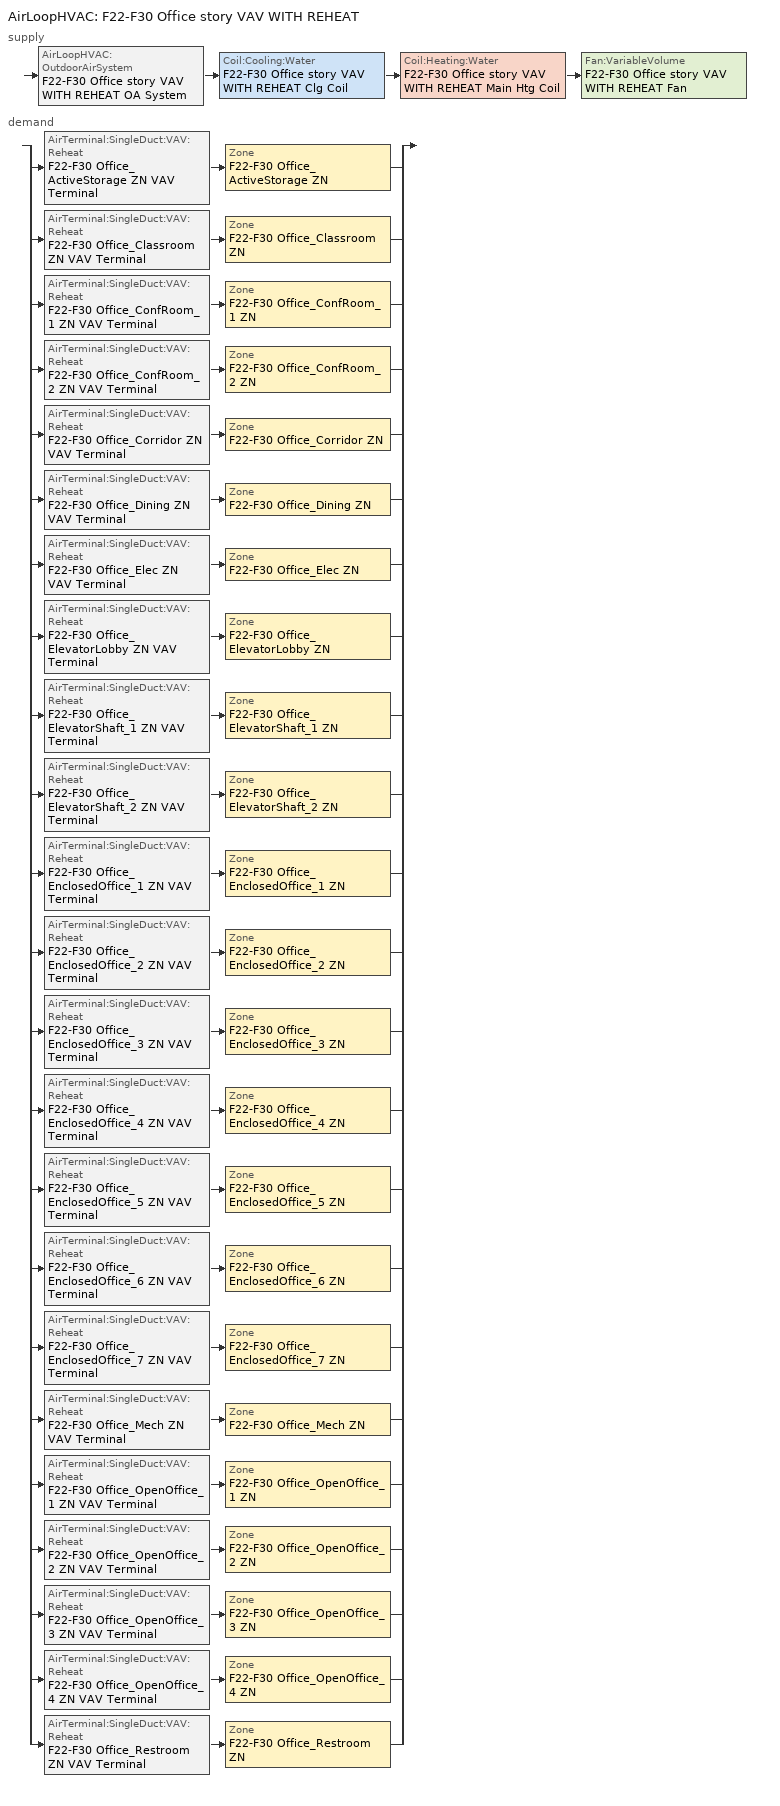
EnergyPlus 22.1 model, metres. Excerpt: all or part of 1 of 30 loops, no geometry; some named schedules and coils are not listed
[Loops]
AirLoopHVAC 'F22-F30 Office story VAV WITH REHEAT'
 supply: AirLoopHVAC:OutdoorAirSystem 'F22-F30 Office story VAV WITH REHEAT OA System' > Coil:Cooling:Water 'F22-F30 Office story VAV WITH REHEAT Clg Coil' > Coil:Heating:Water 'F22-F30 Office story VAV WITH REHEAT Main Htg Coil' > Fan:VariableVolume 'F22-F30 Office story VAV WITH REHEAT Fan'
 demand: split
  | AirTerminal:SingleDuct:VAV:Reheat 'F22-F30 Office_ActiveStorage ZN VAV Terminal' > Zone 'F22-F30 Office_ActiveStorage ZN'
  | AirTerminal:SingleDuct:VAV:Reheat 'F22-F30 Office_Classroom ZN VAV Terminal' > Zone 'F22-F30 Office_Classroom ZN'
  | AirTerminal:SingleDuct:VAV:Reheat 'F22-F30 Office_ConfRoom_1 ZN VAV Terminal' > Zone 'F22-F30 Office_ConfRoom_1 ZN'
  | AirTerminal:SingleDuct:VAV:Reheat 'F22-F30 Office_ConfRoom_2 ZN VAV Terminal' > Zone 'F22-F30 Office_ConfRoom_2 ZN'
  | AirTerminal:SingleDuct:VAV:Reheat 'F22-F30 Office_Corridor ZN VAV Terminal' > Zone 'F22-F30 Office_Corridor ZN'
  | AirTerminal:SingleDuct:VAV:Reheat 'F22-F30 Office_Dining ZN VAV Terminal' > Zone 'F22-F30 Office_Dining ZN'
  | AirTerminal:SingleDuct:VAV:Reheat 'F22-F30 Office_Elec ZN VAV Terminal' > Zone 'F22-F30 Office_Elec ZN'
  | AirTerminal:SingleDuct:VAV:Reheat 'F22-F30 Office_ElevatorLobby ZN VAV Terminal' > Zone 'F22-F30 Office_ElevatorLobby ZN'
  | AirTerminal:SingleDuct:VAV:Reheat 'F22-F30 Office_ElevatorShaft_1 ZN VAV Terminal' > Zone 'F22-F30 Office_ElevatorShaft_1 ZN'
  | AirTerminal:SingleDuct:VAV:Reheat 'F22-F30 Office_ElevatorShaft_2 ZN VAV Terminal' > Zone 'F22-F30 Office_ElevatorShaft_2 ZN'
  | AirTerminal:SingleDuct:VAV:Reheat 'F22-F30 Office_EnclosedOffice_1 ZN VAV Terminal' > Zone 'F22-F30 Office_EnclosedOffice_1 ZN'
  | AirTerminal:SingleDuct:VAV:Reheat 'F22-F30 Office_EnclosedOffice_2 ZN VAV Terminal' > Zone 'F22-F30 Office_EnclosedOffice_2 ZN'
  | AirTerminal:SingleDuct:VAV:Reheat 'F22-F30 Office_EnclosedOffice_3 ZN VAV Terminal' > Zone 'F22-F30 Office_EnclosedOffice_3 ZN'
  | AirTerminal:SingleDuct:VAV:Reheat 'F22-F30 Office_EnclosedOffice_4 ZN VAV Terminal' > Zone 'F22-F30 Office_EnclosedOffice_4 ZN'
  | AirTerminal:SingleDuct:VAV:Reheat 'F22-F30 Office_EnclosedOffice_5 ZN VAV Terminal' > Zone 'F22-F30 Office_EnclosedOffice_5 ZN'
  | AirTerminal:SingleDuct:VAV:Reheat 'F22-F30 Office_EnclosedOffice_6 ZN VAV Terminal' > Zone 'F22-F30 Office_EnclosedOffice_6 ZN'
  | AirTerminal:SingleDuct:VAV:Reheat 'F22-F30 Office_EnclosedOffice_7 ZN VAV Terminal' > Zone 'F22-F30 Office_EnclosedOffice_7 ZN'
  | AirTerminal:SingleDuct:VAV:Reheat 'F22-F30 Office_Mech ZN VAV Terminal' > Zone 'F22-F30 Office_Mech ZN'
  | AirTerminal:SingleDuct:VAV:Reheat 'F22-F30 Office_OpenOffice_1 ZN VAV Terminal' > Zone 'F22-F30 Office_OpenOffice_1 ZN'
  | AirTerminal:SingleDuct:VAV:Reheat 'F22-F30 Office_OpenOffice_2 ZN VAV Terminal' > Zone 'F22-F30 Office_OpenOffice_2 ZN'
  | AirTerminal:SingleDuct:VAV:Reheat 'F22-F30 Office_OpenOffice_3 ZN VAV Terminal' > Zone 'F22-F30 Office_OpenOffice_3 ZN'
  | AirTerminal:SingleDuct:VAV:Reheat 'F22-F30 Office_OpenOffice_4 ZN VAV Terminal' > Zone 'F22-F30 Office_OpenOffice_4 ZN'
  | AirTerminal:SingleDuct:VAV:Reheat 'F22-F30 Office_Restroom ZN VAV Terminal' > Zone 'F22-F30 Office_Restroom ZN'
[ZoneControl:Thermostat] Temperature Difference Between Cutout And Setpoint {deltaC}=0
Name | Zone or ZoneList | Control Type Schedule | Control 1
F22-F30 Office_ActiveStorage ZN Thermostat | F22-F30 Office_ActiveStorage ZN | F22-F30 Office_ActiveStorage ZN Thermostat Schedule | Storage Thermostat 2
F22-F30 Office_Classroom ZN Thermostat | F22-F30 Office_Classroom ZN | F22-F30 Office_Classroom ZN Thermostat Schedule | Classroom Thermostat 2
F22-F30 Office_ConfRoom_1 ZN Thermostat | F22-F30 Office_ConfRoom_1 ZN | F22-F30 Office_ConfRoom_1 ZN Thermostat Schedule | Conference Thermostat 3
F22-F30 Office_ConfRoom_2 ZN Thermostat | F22-F30 Office_ConfRoom_2 ZN | F22-F30 Office_ConfRoom_2 ZN Thermostat Schedule | Conference Thermostat 4
F22-F30 Office_Corridor ZN Thermostat | F22-F30 Office_Corridor ZN | F22-F30 Office_Corridor ZN Thermostat Schedule | Corridor Thermostat 3
F22-F30 Office_Dining ZN Thermostat | F22-F30 Office_Dining ZN | F22-F30 Office_Dining ZN Thermostat Schedule | Dining Thermostat 2
F22-F30 Office_Elec ZN Thermostat | F22-F30 Office_Elec ZN | F22-F30 Office_Elec ZN Thermostat Schedule | Elec/MechRoom Thermostat 9
F22-F30 Office_ElevatorLobby ZN Thermostat | F22-F30 Office_ElevatorLobby ZN | F22-F30 Office_ElevatorLobby ZN Thermostat Schedule | Elevator Lobby Thermostat 5
F22-F30 Office_EnclosedOffice_1 ZN Thermostat | F22-F30 Office_EnclosedOffice_1 ZN | F22-F30 Office_EnclosedOffice_1 ZN Thermostat Schedule | ClosedOffice Thermostat 8
F22-F30 Office_EnclosedOffice_2 ZN Thermostat | F22-F30 Office_EnclosedOffice_2 ZN | F22-F30 Office_EnclosedOffice_2 ZN Thermostat Schedule | ClosedOffice Thermostat 9
F22-F30 Office_EnclosedOffice_3 ZN Thermostat | F22-F30 Office_EnclosedOffice_3 ZN | F22-F30 Office_EnclosedOffice_3 ZN Thermostat Schedule | ClosedOffice Thermostat 10
F22-F30 Office_EnclosedOffice_4 ZN Thermostat | F22-F30 Office_EnclosedOffice_4 ZN | F22-F30 Office_EnclosedOffice_4 ZN Thermostat Schedule | ClosedOffice Thermostat 11
F22-F30 Office_EnclosedOffice_5 ZN Thermostat | F22-F30 Office_EnclosedOffice_5 ZN | F22-F30 Office_EnclosedOffice_5 ZN Thermostat Schedule | ClosedOffice Thermostat 12
F22-F30 Office_EnclosedOffice_6 ZN Thermostat | F22-F30 Office_EnclosedOffice_6 ZN | F22-F30 Office_EnclosedOffice_6 ZN Thermostat Schedule | ClosedOffice Thermostat 13
F22-F30 Office_EnclosedOffice_7 ZN Thermostat | F22-F30 Office_EnclosedOffice_7 ZN | F22-F30 Office_EnclosedOffice_7 ZN Thermostat Schedule | ClosedOffice Thermostat 14
F22-F30 Office_Mech ZN Thermostat | F22-F30 Office_Mech ZN | F22-F30 Office_Mech ZN Thermostat Schedule | Elec/MechRoom Thermostat 10
F22-F30 Office_OpenOffice_1 ZN Thermostat | F22-F30 Office_OpenOffice_1 ZN | F22-F30 Office_OpenOffice_1 ZN Thermostat Schedule | OpenOffice Thermostat 6
F22-F30 Office_OpenOffice_2 ZN Thermostat | F22-F30 Office_OpenOffice_2 ZN | F22-F30 Office_OpenOffice_2 ZN Thermostat Schedule | OpenOffice Thermostat 7
F22-F30 Office_OpenOffice_3 ZN Thermostat | F22-F30 Office_OpenOffice_3 ZN | F22-F30 Office_OpenOffice_3 ZN Thermostat Schedule | OpenOffice Thermostat 8
F22-F30 Office_OpenOffice_4 ZN Thermostat | F22-F30 Office_OpenOffice_4 ZN | F22-F30 Office_OpenOffice_4 ZN Thermostat Schedule | OpenOffice Thermostat 9
F22-F30 Office_Restroom ZN Thermostat | F22-F30 Office_Restroom ZN | F22-F30 Office_Restroom ZN Thermostat Schedule | Restroom Thermostat 2
[ThermostatSetpoint:DualSetpoint]
Name | Heating Setpoint Temperature Schedule | Cooling Setpoint Temperature Schedule
Storage Thermostat 2; Classroom Thermostat 2; Corridor Thermostat 3; Dining Thermostat 2; Elec/MechRoom Thermostat 9; Elevator Lobby Thermostat 5; Elec/MechRoom Thermostat 10; Restroom Thermostat 2 | OfficeLarge HTGSETP_SCH_YES_OPTIMUM | OfficeLarge CLGSETP_SCH_NO_SETBACK
Conference Thermostat 3; Conference Thermostat 4; ClosedOffice Thermostat 8; ClosedOffice Thermostat 9; ClosedOffice Thermostat 10; ClosedOffice Thermostat 11; ClosedOffice Thermostat 12; ClosedOffice Thermostat 13; ClosedOffice Thermostat 14; OpenOffice Thermostat 6; OpenOffice Thermostat 7; OpenOffice Thermostat 8; OpenOffice Thermostat 9 | OfficeLarge HTGSETP_SCH_YES_OPTIMUM - occupant standby mode | OfficeLarge CLGSETP_SCH_NO_SETBACK - occupant standby mode
[AirTerminal:SingleDuct:VAV:Reheat] Availability Schedule=Always On Discrete; Maximum Air Flow Rate {m3/s}=Autosize; Fixed Minimum Air Flow Rate {m3/s}=0; Maximum Hot Water or Steam Flow Rate {m3/s}=Autosize; Minimum Hot Water or Steam Flow Rate {m3/s}=0; Convergence Tolerance=0.001; Damper Heating Action=ReverseWithLimits; Maximum Flow per Zone Floor Area During Reheat {m3/s-m2}=Autocalculate; Maximum Flow Fraction During Reheat=0.5; Maximum Reheat Air Temperature {C}=40
Name | Zone Minimum Air Flow Input Method | Constant Minimum Air Flow Fraction | Reheat Coil | Minimum Air Flow Fraction Schedule
F22-F30 Office_ActiveStorage ZN VAV Terminal | Constant | 0.613 | F22-F30 Office_ActiveStorage ZN Reheat Coil
F22-F30 Office_Classroom ZN VAV Terminal | Constant | 0.433 | F22-F30 Office_Classroom ZN Reheat Coil
F22-F30 Office_ConfRoom_1 ZN VAV Terminal | Scheduled | 0 | F22-F30 Office_ConfRoom_1 ZN Reheat Coil | F22-F30 Office_ConfRoom_1 ZN VAV Terminal - MDP - adjusted
F22-F30 Office_ConfRoom_2 ZN VAV Terminal | Scheduled | 0 | F22-F30 Office_ConfRoom_2 ZN Reheat Coil | F22-F30 Office_ConfRoom_2 ZN VAV Terminal - MDP - adjusted
F22-F30 Office_Corridor ZN VAV Terminal | Constant | 0.203 | F22-F30 Office_Corridor ZN Reheat Coil
F22-F30 Office_Dining ZN VAV Terminal | Constant | 0.306 | F22-F30 Office_Dining ZN Reheat Coil
F22-F30 Office_Elec ZN VAV Terminal | Constant | 0.626 | F22-F30 Office_Elec ZN Reheat Coil
F22-F30 Office_ElevatorLobby ZN VAV Terminal | Constant | 0.393 | F22-F30 Office_ElevatorLobby ZN Reheat Coil
F22-F30 Office_ElevatorShaft_1 ZN VAV Terminal | Constant | 0.01 | F22-F30 Office_ElevatorShaft_1 ZN Reheat Coil
F22-F30 Office_ElevatorShaft_2 ZN VAV Terminal | Constant | 0.01 | F22-F30 Office_ElevatorShaft_2 ZN Reheat Coil
F22-F30 Office_EnclosedOffice_1 ZN VAV Terminal | Scheduled | 0 | F22-F30 Office_EnclosedOffice_1 ZN Reheat Coil | F22-F30 Office_EnclosedOffice_1 ZN VAV Terminal - MDP - adjusted
F22-F30 Office_EnclosedOffice_2 ZN VAV Terminal | Scheduled | 0 | F22-F30 Office_EnclosedOffice_2 ZN Reheat Coil | F22-F30 Office_EnclosedOffice_2 ZN VAV Terminal - MDP - adjusted
F22-F30 Office_EnclosedOffice_3 ZN VAV Terminal | Scheduled | 0 | F22-F30 Office_EnclosedOffice_3 ZN Reheat Coil | F22-F30 Office_EnclosedOffice_3 ZN VAV Terminal - MDP - adjusted
F22-F30 Office_EnclosedOffice_4 ZN VAV Terminal | Scheduled | 0 | F22-F30 Office_EnclosedOffice_4 ZN Reheat Coil | F22-F30 Office_EnclosedOffice_4 ZN VAV Terminal - MDP - adjusted
F22-F30 Office_EnclosedOffice_5 ZN VAV Terminal | Scheduled | 0 | F22-F30 Office_EnclosedOffice_5 ZN Reheat Coil | F22-F30 Office_EnclosedOffice_5 ZN VAV Terminal - MDP - adjusted
F22-F30 Office_EnclosedOffice_6 ZN VAV Terminal | Scheduled | 0 | F22-F30 Office_EnclosedOffice_6 ZN Reheat Coil | F22-F30 Office_EnclosedOffice_6 ZN VAV Terminal - MDP - adjusted
F22-F30 Office_EnclosedOffice_7 ZN VAV Terminal | Scheduled | 0 | F22-F30 Office_EnclosedOffice_7 ZN Reheat Coil | F22-F30 Office_EnclosedOffice_7 ZN VAV Terminal - MDP - adjusted
F22-F30 Office_Mech ZN VAV Terminal | Constant | 0.634 | F22-F30 Office_Mech ZN Reheat Coil
F22-F30 Office_OpenOffice_1 ZN VAV Terminal | Scheduled | 0 | F22-F30 Office_OpenOffice_1 ZN Reheat Coil | F22-F30 Office_OpenOffice_1 ZN VAV Terminal - MDP - adjusted
F22-F30 Office_OpenOffice_2 ZN VAV Terminal | Scheduled | 0 | F22-F30 Office_OpenOffice_2 ZN Reheat Coil | F22-F30 Office_OpenOffice_2 ZN VAV Terminal - MDP - adjusted
F22-F30 Office_OpenOffice_3 ZN VAV Terminal | Scheduled | 0 | F22-F30 Office_OpenOffice_3 ZN Reheat Coil | F22-F30 Office_OpenOffice_3 ZN VAV Terminal - MDP - adjusted
F22-F30 Office_OpenOffice_4 ZN VAV Terminal | Scheduled | 0 | F22-F30 Office_OpenOffice_4 ZN Reheat Coil | F22-F30 Office_OpenOffice_4 ZN VAV Terminal - MDP - adjusted
F22-F30 Office_Restroom ZN VAV Terminal | Constant | 0.207 | F22-F30 Office_Restroom ZN Reheat Coil
[Coil:Heating:Water]
F22-F30 Office story VAV WITH REHEAT Main Htg Coil: Availability Schedule=Always On Discrete; U-Factor Times Area Value {W/K}=Autosize; Maximum Water Flow Rate {m3/s}=Autosize; Performance Input Method=UFactorTimesAreaAndDesignWaterFlowRate; Rated Capacity {W}=Autosize; Rated Inlet Water Temperature {C}=82.2222; Rated Inlet Air Temperature {C}=7.22222; Rated Outlet Water Temperature {C}=71.1111; Rated Outlet Air Temperature {C}=12.7778; Rated Ratio for Air and Water Convection=0.5
[Zone equipment]
F22-F30 Office_ActiveStorage ZN: F22-F30 Office_ActiveStorage ZN VAV Terminal
F22-F30 Office_Classroom ZN: F22-F30 Office_Classroom ZN VAV Terminal
F22-F30 Office_ConfRoom_1 ZN: F22-F30 Office_ConfRoom_1 ZN VAV Terminal
F22-F30 Office_ConfRoom_2 ZN: F22-F30 Office_ConfRoom_2 ZN VAV Terminal
F22-F30 Office_Corridor ZN: F22-F30 Office_Corridor ZN VAV Terminal
F22-F30 Office_Dining ZN: F22-F30 Office_Dining ZN VAV Terminal
F22-F30 Office_Elec ZN: F22-F30 Office_Elec ZN VAV Terminal
F22-F30 Office_ElevatorLobby ZN: F22-F30 Office_ElevatorLobby ZN VAV Terminal
F22-F30 Office_ElevatorShaft_1 ZN: F22-F30 Office_ElevatorShaft_1 ZN VAV Terminal
F22-F30 Office_ElevatorShaft_2 ZN: F22-F30 Office_ElevatorShaft_2 ZN VAV Terminal
F22-F30 Office_EnclosedOffice_1 ZN: F22-F30 Office_EnclosedOffice_1 ZN VAV Terminal
F22-F30 Office_EnclosedOffice_2 ZN: F22-F30 Office_EnclosedOffice_2 ZN VAV Terminal
F22-F30 Office_EnclosedOffice_3 ZN: F22-F30 Office_EnclosedOffice_3 ZN VAV Terminal
F22-F30 Office_EnclosedOffice_4 ZN: F22-F30 Office_EnclosedOffice_4 ZN VAV Terminal
F22-F30 Office_EnclosedOffice_5 ZN: F22-F30 Office_EnclosedOffice_5 ZN VAV Terminal
F22-F30 Office_EnclosedOffice_6 ZN: F22-F30 Office_EnclosedOffice_6 ZN VAV Terminal
F22-F30 Office_EnclosedOffice_7 ZN: F22-F30 Office_EnclosedOffice_7 ZN VAV Terminal
F22-F30 Office_Mech ZN: F22-F30 Office_Mech ZN VAV Terminal
F22-F30 Office_OpenOffice_1 ZN: F22-F30 Office_OpenOffice_1 ZN VAV Terminal
F22-F30 Office_OpenOffice_2 ZN: F22-F30 Office_OpenOffice_2 ZN VAV Terminal
F22-F30 Office_OpenOffice_3 ZN: F22-F30 Office_OpenOffice_3 ZN VAV Terminal
F22-F30 Office_OpenOffice_4 ZN: F22-F30 Office_OpenOffice_4 ZN VAV Terminal
F22-F30 Office_Restroom ZN: F22-F30 Office_Restroom ZN VAV Terminal
[Sizing:Zone] Zone Cooling Design Supply Air Temperature Input Method=SupplyAirTemperature; Zone Cooling Design Supply Air Temperature {C}=12.7778; Zone Cooling Design Supply Air Temperature Difference {deltaC}=11.11; Zone Heating Design Supply Air Temperature Input Method=SupplyAirTemperature; Zone Heating Design Supply Air Temperature {C}=40; Zone Heating Design Supply Air Temperature Difference {deltaC}=11.11; Zone Cooling Design Supply Air Humidity Ratio {kgWater/kgDryAir}=0.0085; Zone Heating Design Supply Air Humidity Ratio {kgWater/kgDryAir}=0.008; Cooling Design Air Flow Method=DesignDayWithLimit; Cooling Design Air Flow Rate {m3/s}=0; Cooling Minimum Air Flow per Zone Floor Area {m3/s-m2}=0.000762; Cooling Minimum Air Flow {m3/s}=0; Cooling Minimum Air Flow Fraction=0; Heating Design Air Flow Method=DesignDay; Heating Design Air Flow Rate {m3/s}=0; Heating Maximum Air Flow per Zone Floor Area {m3/s-m2}=0.002032; Heating Maximum Air Flow {m3/s}=0.141576; Heating Maximum Air Flow Fraction=1; Account for Dedicated Outdoor Air System=No
Name | Design Specification Outdoor Air Object | Design Specification Zone Air Distribution Object
F22-F30 Office_ActiveStorage ZN | Storage Ventilation | F22-F30 Office_ActiveStorage ZN Design Spec Zone Air Dist
F22-F30 Office_Classroom ZN | Classroom Ventilation | F22-F30 Office_Classroom ZN Design Spec Zone Air Dist
F22-F30 Office_ConfRoom_1 ZN | Conference Ventilation | F22-F30 Office_ConfRoom_1 ZN Design Spec Zone Air Dist
F22-F30 Office_ConfRoom_2 ZN | Conference Ventilation | F22-F30 Office_ConfRoom_2 ZN Design Spec Zone Air Dist
F22-F30 Office_Corridor ZN | Corridor Ventilation | F22-F30 Office_Corridor ZN Design Spec Zone Air Dist
F22-F30 Office_Dining ZN | Dining Ventilation | F22-F30 Office_Dining ZN Design Spec Zone Air Dist
F22-F30 Office_Elec ZN | Elec/MechRoom Ventilation | F22-F30 Office_Elec ZN Design Spec Zone Air Dist
F22-F30 Office_ElevatorLobby ZN | Elevator Lobby Ventilation | F22-F30 Office_ElevatorLobby ZN Design Spec Zone Air Dist
F22-F30 Office_ElevatorShaft_1 ZN | Elevator Shaft Ventilation | F22-F30 Office_ElevatorShaft_1 ZN Design Spec Zone Air Dist
F22-F30 Office_ElevatorShaft_2 ZN | Elevator Shaft Ventilation | F22-F30 Office_ElevatorShaft_2 ZN Design Spec Zone Air Dist
F22-F30 Office_EnclosedOffice_1 ZN | ClosedOffice Ventilation | F22-F30 Office_EnclosedOffice_1 ZN Design Spec Zone Air Dist
F22-F30 Office_EnclosedOffice_2 ZN | ClosedOffice Ventilation | F22-F30 Office_EnclosedOffice_2 ZN Design Spec Zone Air Dist
F22-F30 Office_EnclosedOffice_3 ZN | ClosedOffice Ventilation | F22-F30 Office_EnclosedOffice_3 ZN Design Spec Zone Air Dist
F22-F30 Office_EnclosedOffice_4 ZN | ClosedOffice Ventilation | F22-F30 Office_EnclosedOffice_4 ZN Design Spec Zone Air Dist
F22-F30 Office_EnclosedOffice_5 ZN | ClosedOffice Ventilation | F22-F30 Office_EnclosedOffice_5 ZN Design Spec Zone Air Dist
F22-F30 Office_EnclosedOffice_6 ZN | ClosedOffice Ventilation | F22-F30 Office_EnclosedOffice_6 ZN Design Spec Zone Air Dist
F22-F30 Office_EnclosedOffice_7 ZN | ClosedOffice Ventilation | F22-F30 Office_EnclosedOffice_7 ZN Design Spec Zone Air Dist
F22-F30 Office_Mech ZN | Elec/MechRoom Ventilation | F22-F30 Office_Mech ZN Design Spec Zone Air Dist
F22-F30 Office_OpenOffice_1 ZN | OpenOffice Ventilation | F22-F30 Office_OpenOffice_1 ZN Design Spec Zone Air Dist
F22-F30 Office_OpenOffice_2 ZN | OpenOffice Ventilation | F22-F30 Office_OpenOffice_2 ZN Design Spec Zone Air Dist
F22-F30 Office_OpenOffice_3 ZN | OpenOffice Ventilation | F22-F30 Office_OpenOffice_3 ZN Design Spec Zone Air Dist
F22-F30 Office_OpenOffice_4 ZN | OpenOffice Ventilation | F22-F30 Office_OpenOffice_4 ZN Design Spec Zone Air Dist
F22-F30 Office_Restroom ZN | Restroom Ventilation | F22-F30 Office_Restroom ZN Design Spec Zone Air Dist
[DesignSpecification:OutdoorAir] Outdoor Air Method=Sum; Outdoor Air Flow per Zone {m3/s}=0; Outdoor Air Flow Air Changes per Hour {1/hr}=0
Name | Outdoor Air Flow per Person {m3/s-person} | Outdoor Air Flow per Zone Floor Area {m3/s-m2}
Corridor Ventilation; Restroom Ventilation | 0 | 0.0003048
Elec/MechRoom Ventilation; Storage Ventilation | 0 | 0.0006096
Elevator Lobby Ventilation; OpenOffice Ventilation; Conference Ventilation; Dining Ventilation; ClosedOffice Ventilation | 0.00235974 | 0.0003048
Elevator Shaft Ventilation | 0 | 0
Classroom Ventilation | 0.00471947 | 0.0006096
[DesignSpecification:ZoneAirDistribution] Minimum Zone Ventilation Efficiency=0.6
F22-F30 Office_ActiveStorage ZN Design Spec Zone Air Dist; F22-F30 Office_Classroom ZN Design Spec Zone Air Dist; F22-F30 Office_ConfRoom_1 ZN Design Spec Zone Air Dist; F22-F30 Office_ConfRoom_2 ZN Design Spec Zone Air Dist; F22-F30 Office_Corridor ZN Design Spec Zone Air Dist; F22-F30 Office_Dining ZN Design Spec Zone Air Dist; F22-F30 Office_Elec ZN Design Spec Zone Air Dist; F22-F30 Office_ElevatorLobby ZN Design Spec Zone Air Dist; F22-F30 Office_ElevatorShaft_1 ZN Design Spec Zone Air Dist; F22-F30 Office_ElevatorShaft_2 ZN Design Spec Zone Air Dist; F22-F30 Office_EnclosedOffice_1 ZN Design Spec Zone Air Dist; F22-F30 Office_EnclosedOffice_2 ZN Design Spec Zone Air Dist; F22-F30 Office_EnclosedOffice_3 ZN Design Spec Zone Air Dist; F22-F30 Office_EnclosedOffice_4 ZN Design Spec Zone Air Dist; F22-F30 Office_EnclosedOffice_5 ZN Design Spec Zone Air Dist; F22-F30 Office_EnclosedOffice_6 ZN Design Spec Zone Air Dist; F22-F30 Office_EnclosedOffice_7 ZN Design Spec Zone Air Dist; F22-F30 Office_Mech ZN Design Spec Zone Air Dist; F22-F30 Office_OpenOffice_1 ZN Design Spec Zone Air Dist; F22-F30 Office_OpenOffice_2 ZN Design Spec Zone Air Dist; F22-F30 Office_OpenOffice_3 ZN Design Spec Zone Air Dist; F22-F30 Office_OpenOffice_4 ZN Design Spec Zone Air Dist; F22-F30 Office_Restroom ZN Design Spec Zone Air Dist
[Coil:Cooling:Water]
F22-F30 Office story VAV WITH REHEAT Clg Coil: Availability Schedule=Always On Discrete; Design Water Flow Rate {m3/s}=Autosize; Design Air Flow Rate {m3/s}=Autosize; Design Inlet Water Temperature {C}=Autosize; Design Inlet Air Temperature {C}=Autosize; Design Outlet Air Temperature {C}=Autosize; Design Inlet Air Humidity Ratio {kgWater/kgDryAir}=Autosize; Design Outlet Air Humidity Ratio {kgWater/kgDryAir}=Autosize; Type of Analysis=SimpleAnalysis; Heat Exchanger Configuration=CrossFlow
[AirLoopHVAC]
F22-F30 Office story VAV WITH REHEAT: Design Supply Air Flow Rate {m3/s}=AutoSize; Design Return Air Flow Fraction of Supply Air Flow=1
[Sizing:System]
F22-F30 Office story VAV WITH REHEAT: Type of Load to Size On=Sensible; Design Outdoor Air Flow Rate {m3/s}=9.64798; Central Heating Maximum System Air Flow Ratio=0.3; Preheat Design Temperature {C}=7.22222; Preheat Design Humidity Ratio {kgWater/kgDryAir}=0.008; Precool Design Temperature {C}=12.7778; Precool Design Humidity Ratio {kgWater/kgDryAir}=0.008; Central Cooling Design Supply Air Temperature {C}=12.7778; Central Heating Design Supply Air Temperature {C}=12.7778; Type of Zone Sum to Use=Coincident; 100% Outdoor Air in Cooling=No; 100% Outdoor Air in Heating=No; Central Cooling Design Supply Air Humidity Ratio {kgWater/kgDryAir}=0.0085; Central Heating Design Supply Air Humidity Ratio {kgWater/kgDryAir}=0.008; Cooling Supply Air Flow Rate Method=DesignDay; Cooling Supply Air Flow Rate {m3/s}=0; Cooling Supply Air Flow Rate Per Floor Area {m3/s-m2}=0.00996765; Cooling Fraction of Autosized Cooling Supply Air Flow Rate=1; Cooling Supply Air Flow Rate Per Unit Cooling Capacity {m3/s-W}=3.94755e-05; Heating Supply Air Flow Rate Method=DesignDay; Heating Supply Air Flow Rate {m3/s}=0; Heating Supply Air Flow Rate Per Floor Area {m3/s-m2}=0.00996765; Heating Fraction of Autosized Heating Supply Air Flow Rate=1; Heating Fraction of Autosized Cooling Supply Air Flow Rate=1; Heating Supply Air Flow Rate Per Unit Heating Capacity {m3/s-W}=3.15882e-05; System Outdoor Air Method=ZoneSum; Zone Maximum Outdoor Air Fraction=1; Cooling Design Capacity Method=CoolingDesignCapacity; Cooling Design Capacity {W}=Autosize; Cooling Design Capacity Per Floor Area {W/m2}=234.7; Fraction of Autosized Cooling Design Capacity=1; Heating Design Capacity Method=HeatingDesignCapacity; Heating Design Capacity {W}=Autosize; Heating Design Capacity Per Floor Area {W/m2}=157; Fraction of Autosized Heating Design Capacity=1; Central Cooling Capacity Control Method=OnOff; Occupant Diversity=Autosize
[Controller:WaterCoil] Control Variable=Temperature; Actuator Variable=Flow; Maximum Actuated Flow {m3/s}=Autosize; Minimum Actuated Flow {m3/s}=0
Name | Action | Controller Convergence Tolerance {deltaC}
F22-F30 Office story VAV WITH REHEAT Clg Coil Controller | Reverse | Autosize
F22-F30 Office story VAV WITH REHEAT Main Htg Coil Controller | Normal | 0.0001
[Controller:OutdoorAir]
F22-F30 Office story VAV WITH REHEAT OA Controller: Minimum Outdoor Air Flow Rate {m3/s}=0; Maximum Outdoor Air Flow Rate {m3/s}=Autosize; Economizer Control Type=DifferentialDryBulb; Economizer Control Action Type=ModulateFlow; Lockout Type=LockoutWithHeating; Minimum Limit Type=FixedMinimum; Minimum Outdoor Air Schedule=OfficeLarge MinOA_MotorizedDamper_Sched; Maximum Fraction of Outdoor Air Schedule=F22-F30 Office story VAV WITH REHEAT_MAX_OA_FRAC; Mechanical Ventilation Controller=F22-F30 Office story VAV WITH REHEAT Vent Controller; High Humidity Control=No; High Humidity Outdoor Air Flow Ratio=1; Control High Indoor Humidity Based on Outdoor Humidity Ratio=Yes; Heat Recovery Bypass Control Type=BypassWhenOAFlowGreaterThanMinimum
[Controller:MechanicalVentilation]
F22-F30 Office story VAV WITH REHEAT Vent Controller: Availability Schedule=OfficeLarge MinOA_MotorizedDamper_Sched; Demand Controlled Ventilation=No; System Outdoor Air Method=Standard62.1VentilationRateProcedureWithLimit; Zone or ZoneList Name 1=F22-F30 Office_ActiveStorage ZN; Design Specification Outdoor Air Object Name 1=Storage Ventilation; Design Specification Zone Air Distribution Object Name 1=F22-F30 Office_ActiveStorage ZN Design Spec Zone Air Dist; Zone or ZoneList Name 2=F22-F30 Office_Classroom ZN; Design Specification Outdoor Air Object Name 2=Classroom Ventilation; Design Specification Zone Air Distribution Object Name 2=F22-F30 Office_Classroom ZN Design Spec Zone Air Dist; Zone or ZoneList Name 3=F22-F30 Office_ConfRoom_1 ZN; Design Specification Outdoor Air Object Name 3=Conference Ventilation; Design Specification Zone Air Distribution Object Name 3=F22-F30 Office_ConfRoom_1 ZN Design Spec Zone Air Dist; Zone or ZoneList Name 4=F22-F30 Office_ConfRoom_2 ZN; Design Specification Outdoor Air Object Name 4=Conference Ventilation; Design Specification Zone Air Distribution Object Name 4=F22-F30 Office_ConfRoom_2 ZN Design Spec Zone Air Dist; Zone or ZoneList Name 5=F22-F30 Office_Corridor ZN; Design Specification Outdoor Air Object Name 5=Corridor Ventilation; Design Specification Zone Air Distribution Object Name 5=F22-F30 Office_Corridor ZN Design Spec Zone Air Dist; Zone or ZoneList Name 6=F22-F30 Office_Dining ZN; Design Specification Outdoor Air Object Name 6=Dining Ventilation; Design Specification Zone Air Distribution Object Name 6=F22-F30 Office_Dining ZN Design Spec Zone Air Dist; Zone or ZoneList Name 7=F22-F30 Office_Elec ZN; Design Specification Outdoor Air Object Name 7=Elec/MechRoom Ventilation; Design Specification Zone Air Distribution Object Name 7=F22-F30 Office_Elec ZN Design Spec Zone Air Dist; Zone or ZoneList Name 8=F22-F30 Office_ElevatorLobby ZN; Design Specification Outdoor Air Object Name 8=Elevator Lobby Ventilation; Design Specification Zone Air Distribution Object Name 8=F22-F30 Office_ElevatorLobby ZN Design Spec Zone Air Dist; Zone or ZoneList Name 9=F22-F30 Office_ElevatorShaft_1 ZN; Design Specification Outdoor Air Object Name 9=Elevator Shaft Ventilation; Design Specification Zone Air Distribution Object Name 9=F22-F30 Office_ElevatorShaft_1 ZN Design Spec Zone Air Dist; Zone or ZoneList Name 10=F22-F30 Office_ElevatorShaft_2 ZN; Design Specification Outdoor Air Object Name 10=Elevator Shaft Ventilation; Design Specification Zone Air Distribution Object Name 10=F22-F30 Office_ElevatorShaft_2 ZN Design Spec Zone Air Dist; Zone or ZoneList Name 11=F22-F30 Office_EnclosedOffice_1 ZN; Design Specification Outdoor Air Object Name 11=ClosedOffice Ventilation; Design Specification Zone Air Distribution Object Name 11=F22-F30 Office_EnclosedOffice_1 ZN Design Spec Zone Air Dist; Zone or ZoneList Name 12=F22-F30 Office_EnclosedOffice_2 ZN; Design Specification Outdoor Air Object Name 12=ClosedOffice Ventilation; Design Specification Zone Air Distribution Object Name 12=F22-F30 Office_EnclosedOffice_2 ZN Design Spec Zone Air Dist; Zone or ZoneList Name 13=F22-F30 Office_EnclosedOffice_3 ZN; Design Specification Outdoor Air Object Name 13=ClosedOffice Ventilation; Design Specification Zone Air Distribution Object Name 13=F22-F30 Office_EnclosedOffice_3 ZN Design Spec Zone Air Dist; Zone or ZoneList Name 14=F22-F30 Office_EnclosedOffice_4 ZN; Design Specification Outdoor Air Object Name 14=ClosedOffice Ventilation; Design Specification Zone Air Distribution Object Name 14=F22-F30 Office_EnclosedOffice_4 ZN Design Spec Zone Air Dist; Zone or ZoneList Name 15=F22-F30 Office_EnclosedOffice_5 ZN; Design Specification Outdoor Air Object Name 15=ClosedOffice Ventilation; Design Specification Zone Air Distribution Object Name 15=F22-F30 Office_EnclosedOffice_5 ZN Design Spec Zone Air Dist; Zone or ZoneList Name 16=F22-F30 Office_EnclosedOffice_6 ZN; Design Specification Outdoor Air Object Name 16=ClosedOffice Ventilation; Design Specification Zone Air Distribution Object Name 16=F22-F30 Office_EnclosedOffice_6 ZN Design Spec Zone Air Dist; Zone or ZoneList Name 17=F22-F30 Office_EnclosedOffice_7 ZN; Design Specification Outdoor Air Object Name 17=ClosedOffice Ventilation; Design Specification Zone Air Distribution Object Name 17=F22-F30 Office_EnclosedOffice_7 ZN Design Spec Zone Air Dist; Zone or ZoneList Name 18=F22-F30 Office_Mech ZN; Design Specification Outdoor Air Object Name 18=Elec/MechRoom Ventilation; Design Specification Zone Air Distribution Object Name 18=F22-F30 Office_Mech ZN Design Spec Zone Air Dist; Zone or ZoneList Name 19=F22-F30 Office_OpenOffice_1 ZN; Design Specification Outdoor Air Object Name 19=OpenOffice Ventilation; Design Specification Zone Air Distribution Object Name 19=F22-F30 Office_OpenOffice_1 ZN Design Spec Zone Air Dist; Zone or ZoneList Name 20=F22-F30 Office_OpenOffice_2 ZN; Design Specification Outdoor Air Object Name 20=OpenOffice Ventilation; Design Specification Zone Air Distribution Object Name 20=F22-F30 Office_OpenOffice_2 ZN Design Spec Zone Air Dist; Zone or ZoneList Name 21=F22-F30 Office_OpenOffice_3 ZN; Design Specification Outdoor Air Object Name 21=OpenOffice Ventilation; Design Specification Zone Air Distribution Object Name 21=F22-F30 Office_OpenOffice_3 ZN Design Spec Zone Air Dist; Zone or ZoneList Name 22=F22-F30 Office_OpenOffice_4 ZN; Design Specification Outdoor Air Object Name 22=OpenOffice Ventilation; Design Specification Zone Air Distribution Object Name 22=F22-F30 Office_OpenOffice_4 ZN Design Spec Zone Air Dist; Zone or ZoneList Name 23=F22-F30 Office_Restroom ZN; Design Specification Outdoor Air Object Name 23=Restroom Ventilation; Design Specification Zone Air Distribution Object Name 23=F22-F30 Office_Restroom ZN Design Spec Zone Air Dist
[HeatExchanger:AirToAir:SensibleAndLatent]
F22-F30 Office story VAV WITH REHEAT ERV: Availability Schedule=Always On Discrete; Nominal Supply Air Flow Rate {m3/s}=Autosize; Sensible Effectiveness at 100% Heating Air Flow=0.7; Latent Effectiveness at 100% Heating Air Flow=0.6; Sensible Effectiveness at 75% Heating Air Flow=0.7; Latent Effectiveness at 75% Heating Air Flow=0.6; Sensible Effectiveness at 100% Cooling Air Flow=0.75; Latent Effectiveness at 100% Cooling Air Flow=0.6; Sensible Effectiveness at 75% Cooling Air Flow=0.75; Latent Effectiveness at 75% Cooling Air Flow=0.6; Nominal Electric Power {W}=8580.59; Supply Air Outlet Temperature Control=Yes; Heat Exchanger Type=Rotary; Frost Control Type=ExhaustOnly; Threshold Temperature {C}=-23.3; Initial Defrost Time Fraction=0.167; Rate of Defrost Time Fraction Increase {1/K}=1.44; Economizer Lockout=Yes
[SetpointManager:OutdoorAirPretreat]
Setpoint Manager Outdoor Air Pretreat 4: Control Variable=Temperature; Minimum Setpoint Temperature {C}=-99; Maximum Setpoint Temperature {C}=99; Minimum Setpoint Humidity Ratio {kgWater/kgDryAir}=1e-05; Maximum Setpoint Humidity Ratio {kgWater/kgDryAir}=1; Setpoint Node or NodeList=F22-F30 Office story VAV WITH REHEAT ERV Primary Outlet Air Node
[SetpointManager:MixedAir] Control Variable=Temperature
Name | Setpoint Node or NodeList
F22-F30 Office story VAV WITH REHEAT Mixed Air Node OS Default SPM | F22-F30 Office story VAV WITH REHEAT Mixed Air Node
F22-F30 Office story VAV WITH REHEAT Clg Coil Outlet Air Node OS Default SPM | F22-F30 Office story VAV WITH REHEAT Clg Coil Outlet Air Node
F22-F30 Office story VAV WITH REHEAT Main Htg Coil Outlet Air Node OS Default SPM | F22-F30 Office story VAV WITH REHEAT Main Htg Coil Outlet Air Node
[Fan:VariableVolume]
F22-F30 Office story VAV WITH REHEAT Fan: Availability Schedule=OfficeLarge HVACOperationSchd; Fan Total Efficiency=0.6253; Pressure Rise {Pa}=1389.92; Maximum Flow Rate {m3/s}=AutoSize; Fan Power Minimum Flow Rate Input Method=Fraction; Fan Power Minimum Flow Fraction=0.25; Fan Power Minimum Air Flow Rate {m3/s}=0; Motor Efficiency=0.962; Motor In Airstream Fraction=1; Fan Power Coefficient 1=0.04076; Fan Power Coefficient 2=0.0881; Fan Power Coefficient 3=-0.0729; Fan Power Coefficient 4=0.9437; Fan Power Coefficient 5=0
[SetpointManager:Warmest]
F22-F30 Office story VAV WITH REHEAT SAT Warmest Reset: Control Variable=Temperature; HVAC Air Loop=F22-F30 Office story VAV WITH REHEAT; Minimum Setpoint Temperature {C}=12.7778; Maximum Setpoint Temperature {C}=15.5556; Strategy=MaximumTemperature; Setpoint Node or NodeList=F22-F30 Office story VAV WITH REHEAT Supply Outlet Node
[Schedule:Day:Interval]
F22-F30 Office_ConfRoom_1 ZN VAV Terminal - MDP Default 1: No, 12:00, 0.218, 13:00, 0.1, 24:00, 0.218
F22-F30 Office_ConfRoom_2 ZN VAV Terminal - MDP Default 1: No, 12:00, 0.294, 13:00, 0.1, 24:00, 0.294
F22-F30 Office_EnclosedOffice_1 ZN VAV Terminal - MDP Default 1: No, 12:00, 0.288, 13:00, 0.1, 24:00, 0.288
F22-F30 Office_EnclosedOffice_2 ZN VAV Terminal - MDP Default 1: No, 12:00, 0.286, 13:00, 0.1, 24:00, 0.286
F22-F30 Office_EnclosedOffice_3 ZN VAV Terminal - MDP Default 1: No, 12:00, 0.278, 13:00, 0.1, 24:00, 0.278
F22-F30 Office_EnclosedOffice_4 ZN VAV Terminal - MDP Default 1: No, 12:00, 0.054, 13:00, 0.1, 24:00, 0.054
F22-F30 Office_EnclosedOffice_5 ZN VAV Terminal - MDP Default 1; F22-F30 Office_EnclosedOffice_7 ZN VAV Terminal - MDP Default 1: No, 12:00, 0.064, 13:00, 0.1, 24:00, 0.064
F22-F30 Office_EnclosedOffice_6 ZN VAV Terminal - MDP Default 1: No, 12:00, 0.042, 13:00, 0.1, 24:00, 0.042
F22-F30 Office_OpenOffice_1 ZN VAV Terminal - MDP Default 1: No, 12:00, 0.104, 13:00, 0.1, 24:00, 0.104
F22-F30 Office_OpenOffice_2 ZN VAV Terminal - MDP Default 1: No, 12:00, 0.162, 13:00, 0.1, 24:00, 0.162
F22-F30 Office_OpenOffice_3 ZN VAV Terminal - MDP Default 1: No, 12:00, 0.111, 13:00, 0.1, 24:00, 0.111
F22-F30 Office_OpenOffice_4 ZN VAV Terminal - MDP Default 1: No, 12:00, 0.191, 13:00, 0.1, 24:00, 0.191
[Schedule:Week:Daily]
F22-F30 Office_ConfRoom_1 ZN VAV Terminal - MDP - adjusted Week Rule - Jan1-Dec31: F22-F30 Office_ConfRoom_1 ZN VAV Terminal - MDP Default 1, F22-F30 Office_ConfRoom_1 ZN VAV Terminal - MDP Default 1, F22-F30 Office_ConfRoom_1 ZN VAV Terminal - MDP Default 1, F22-F30 Office_ConfRoom_1 ZN VAV Terminal - MDP Default 1, F22-F30 Office_ConfRoom_1 ZN VAV Terminal - MDP Default 1, F22-F30 Office_ConfRoom_1 ZN VAV Terminal - MDP Default 1, F22-F30 Office_ConfRoom_1 ZN VAV Terminal - MDP Default 1, F22-F30 Office_ConfRoom_1 ZN VAV Terminal - MDP Default 1, F22-F30 Office_ConfRoom_1 ZN VAV Terminal - MDP Default 1, F22-F30 Office_ConfRoom_1 ZN VAV Terminal - MDP Default 1, F22-F30 Office_ConfRoom_1 ZN VAV Terminal - MDP Default 1, F22-F30 Office_ConfRoom_1 ZN VAV Terminal - MDP Default 1
F22-F30 Office_ConfRoom_2 ZN VAV Terminal - MDP - adjusted Week Rule - Jan1-Dec31: F22-F30 Office_ConfRoom_2 ZN VAV Terminal - MDP Default 1, F22-F30 Office_ConfRoom_2 ZN VAV Terminal - MDP Default 1, F22-F30 Office_ConfRoom_2 ZN VAV Terminal - MDP Default 1, F22-F30 Office_ConfRoom_2 ZN VAV Terminal - MDP Default 1, F22-F30 Office_ConfRoom_2 ZN VAV Terminal - MDP Default 1, F22-F30 Office_ConfRoom_2 ZN VAV Terminal - MDP Default 1, F22-F30 Office_ConfRoom_2 ZN VAV Terminal - MDP Default 1, F22-F30 Office_ConfRoom_2 ZN VAV Terminal - MDP Default 1, F22-F30 Office_ConfRoom_2 ZN VAV Terminal - MDP Default 1, F22-F30 Office_ConfRoom_2 ZN VAV Terminal - MDP Default 1, F22-F30 Office_ConfRoom_2 ZN VAV Terminal - MDP Default 1, F22-F30 Office_ConfRoom_2 ZN VAV Terminal - MDP Default 1
F22-F30 Office_EnclosedOffice_1 ZN VAV Terminal - MDP - adjusted Week Rule - Jan1-Dec31: F22-F30 Office_EnclosedOffice_1 ZN VAV Terminal - MDP Default 1, F22-F30 Office_EnclosedOffice_1 ZN VAV Terminal - MDP Default 1, F22-F30 Office_EnclosedOffice_1 ZN VAV Terminal - MDP Default 1, F22-F30 Office_EnclosedOffice_1 ZN VAV Terminal - MDP Default 1, F22-F30 Office_EnclosedOffice_1 ZN VAV Terminal - MDP Default 1, F22-F30 Office_EnclosedOffice_1 ZN VAV Terminal - MDP Default 1, F22-F30 Office_EnclosedOffice_1 ZN VAV Terminal - MDP Default 1, F22-F30 Office_EnclosedOffice_1 ZN VAV Terminal - MDP Default 1, F22-F30 Office_EnclosedOffice_1 ZN VAV Terminal - MDP Default 1, F22-F30 Office_EnclosedOffice_1 ZN VAV Terminal - MDP Default 1, F22-F30 Office_EnclosedOffice_1 ZN VAV Terminal - MDP Default 1, F22-F30 Office_EnclosedOffice_1 ZN VAV Terminal - MDP Default 1
F22-F30 Office_EnclosedOffice_2 ZN VAV Terminal - MDP - adjusted Week Rule - Jan1-Dec31: F22-F30 Office_EnclosedOffice_2 ZN VAV Terminal - MDP Default 1, F22-F30 Office_EnclosedOffice_2 ZN VAV Terminal - MDP Default 1, F22-F30 Office_EnclosedOffice_2 ZN VAV Terminal - MDP Default 1, F22-F30 Office_EnclosedOffice_2 ZN VAV Terminal - MDP Default 1, F22-F30 Office_EnclosedOffice_2 ZN VAV Terminal - MDP Default 1, F22-F30 Office_EnclosedOffice_2 ZN VAV Terminal - MDP Default 1, F22-F30 Office_EnclosedOffice_2 ZN VAV Terminal - MDP Default 1, F22-F30 Office_EnclosedOffice_2 ZN VAV Terminal - MDP Default 1, F22-F30 Office_EnclosedOffice_2 ZN VAV Terminal - MDP Default 1, F22-F30 Office_EnclosedOffice_2 ZN VAV Terminal - MDP Default 1, F22-F30 Office_EnclosedOffice_2 ZN VAV Terminal - MDP Default 1, F22-F30 Office_EnclosedOffice_2 ZN VAV Terminal - MDP Default 1
F22-F30 Office_EnclosedOffice_3 ZN VAV Terminal - MDP - adjusted Week Rule - Jan1-Dec31: F22-F30 Office_EnclosedOffice_3 ZN VAV Terminal - MDP Default 1, F22-F30 Office_EnclosedOffice_3 ZN VAV Terminal - MDP Default 1, F22-F30 Office_EnclosedOffice_3 ZN VAV Terminal - MDP Default 1, F22-F30 Office_EnclosedOffice_3 ZN VAV Terminal - MDP Default 1, F22-F30 Office_EnclosedOffice_3 ZN VAV Terminal - MDP Default 1, F22-F30 Office_EnclosedOffice_3 ZN VAV Terminal - MDP Default 1, F22-F30 Office_EnclosedOffice_3 ZN VAV Terminal - MDP Default 1, F22-F30 Office_EnclosedOffice_3 ZN VAV Terminal - MDP Default 1, F22-F30 Office_EnclosedOffice_3 ZN VAV Terminal - MDP Default 1, F22-F30 Office_EnclosedOffice_3 ZN VAV Terminal - MDP Default 1, F22-F30 Office_EnclosedOffice_3 ZN VAV Terminal - MDP Default 1, F22-F30 Office_EnclosedOffice_3 ZN VAV Terminal - MDP Default 1
F22-F30 Office_EnclosedOffice_4 ZN VAV Terminal - MDP - adjusted Week Rule - Jan1-Dec31: F22-F30 Office_EnclosedOffice_4 ZN VAV Terminal - MDP Default 1, F22-F30 Office_EnclosedOffice_4 ZN VAV Terminal - MDP Default 1, F22-F30 Office_EnclosedOffice_4 ZN VAV Terminal - MDP Default 1, F22-F30 Office_EnclosedOffice_4 ZN VAV Terminal - MDP Default 1, F22-F30 Office_EnclosedOffice_4 ZN VAV Terminal - MDP Default 1, F22-F30 Office_EnclosedOffice_4 ZN VAV Terminal - MDP Default 1, F22-F30 Office_EnclosedOffice_4 ZN VAV Terminal - MDP Default 1, F22-F30 Office_EnclosedOffice_4 ZN VAV Terminal - MDP Default 1, F22-F30 Office_EnclosedOffice_4 ZN VAV Terminal - MDP Default 1, F22-F30 Office_EnclosedOffice_4 ZN VAV Terminal - MDP Default 1, F22-F30 Office_EnclosedOffice_4 ZN VAV Terminal - MDP Default 1, F22-F30 Office_EnclosedOffice_4 ZN VAV Terminal - MDP Default 1
F22-F30 Office_EnclosedOffice_5 ZN VAV Terminal - MDP - adjusted Week Rule - Jan1-Dec31: F22-F30 Office_EnclosedOffice_5 ZN VAV Terminal - MDP Default 1, F22-F30 Office_EnclosedOffice_5 ZN VAV Terminal - MDP Default 1, F22-F30 Office_EnclosedOffice_5 ZN VAV Terminal - MDP Default 1, F22-F30 Office_EnclosedOffice_5 ZN VAV Terminal - MDP Default 1, F22-F30 Office_EnclosedOffice_5 ZN VAV Terminal - MDP Default 1, F22-F30 Office_EnclosedOffice_5 ZN VAV Terminal - MDP Default 1, F22-F30 Office_EnclosedOffice_5 ZN VAV Terminal - MDP Default 1, F22-F30 Office_EnclosedOffice_5 ZN VAV Terminal - MDP Default 1, F22-F30 Office_EnclosedOffice_5 ZN VAV Terminal - MDP Default 1, F22-F30 Office_EnclosedOffice_5 ZN VAV Terminal - MDP Default 1, F22-F30 Office_EnclosedOffice_5 ZN VAV Terminal - MDP Default 1, F22-F30 Office_EnclosedOffice_5 ZN VAV Terminal - MDP Default 1
F22-F30 Office_EnclosedOffice_6 ZN VAV Terminal - MDP - adjusted Week Rule - Jan1-Dec31: F22-F30 Office_EnclosedOffice_6 ZN VAV Terminal - MDP Default 1, F22-F30 Office_EnclosedOffice_6 ZN VAV Terminal - MDP Default 1, F22-F30 Office_EnclosedOffice_6 ZN VAV Terminal - MDP Default 1, F22-F30 Office_EnclosedOffice_6 ZN VAV Terminal - MDP Default 1, F22-F30 Office_EnclosedOffice_6 ZN VAV Terminal - MDP Default 1, F22-F30 Office_EnclosedOffice_6 ZN VAV Terminal - MDP Default 1, F22-F30 Office_EnclosedOffice_6 ZN VAV Terminal - MDP Default 1, F22-F30 Office_EnclosedOffice_6 ZN VAV Terminal - MDP Default 1, F22-F30 Office_EnclosedOffice_6 ZN VAV Terminal - MDP Default 1, F22-F30 Office_EnclosedOffice_6 ZN VAV Terminal - MDP Default 1, F22-F30 Office_EnclosedOffice_6 ZN VAV Terminal - MDP Default 1, F22-F30 Office_EnclosedOffice_6 ZN VAV Terminal - MDP Default 1
F22-F30 Office_EnclosedOffice_7 ZN VAV Terminal - MDP - adjusted Week Rule - Jan1-Dec31: F22-F30 Office_EnclosedOffice_7 ZN VAV Terminal - MDP Default 1, F22-F30 Office_EnclosedOffice_7 ZN VAV Terminal - MDP Default 1, F22-F30 Office_EnclosedOffice_7 ZN VAV Terminal - MDP Default 1, F22-F30 Office_EnclosedOffice_7 ZN VAV Terminal - MDP Default 1, F22-F30 Office_EnclosedOffice_7 ZN VAV Terminal - MDP Default 1, F22-F30 Office_EnclosedOffice_7 ZN VAV Terminal - MDP Default 1, F22-F30 Office_EnclosedOffice_7 ZN VAV Terminal - MDP Default 1, F22-F30 Office_EnclosedOffice_7 ZN VAV Terminal - MDP Default 1, F22-F30 Office_EnclosedOffice_7 ZN VAV Terminal - MDP Default 1, F22-F30 Office_EnclosedOffice_7 ZN VAV Terminal - MDP Default 1, F22-F30 Office_EnclosedOffice_7 ZN VAV Terminal - MDP Default 1, F22-F30 Office_EnclosedOffice_7 ZN VAV Terminal - MDP Default 1
F22-F30 Office_OpenOffice_1 ZN VAV Terminal - MDP - adjusted Week Rule - Jan1-Dec31: F22-F30 Office_OpenOffice_1 ZN VAV Terminal - MDP Default 1, F22-F30 Office_OpenOffice_1 ZN VAV Terminal - MDP Default 1, F22-F30 Office_OpenOffice_1 ZN VAV Terminal - MDP Default 1, F22-F30 Office_OpenOffice_1 ZN VAV Terminal - MDP Default 1, F22-F30 Office_OpenOffice_1 ZN VAV Terminal - MDP Default 1, F22-F30 Office_OpenOffice_1 ZN VAV Terminal - MDP Default 1, F22-F30 Office_OpenOffice_1 ZN VAV Terminal - MDP Default 1, F22-F30 Office_OpenOffice_1 ZN VAV Terminal - MDP Default 1, F22-F30 Office_OpenOffice_1 ZN VAV Terminal - MDP Default 1, F22-F30 Office_OpenOffice_1 ZN VAV Terminal - MDP Default 1, F22-F30 Office_OpenOffice_1 ZN VAV Terminal - MDP Default 1, F22-F30 Office_OpenOffice_1 ZN VAV Terminal - MDP Default 1
F22-F30 Office_OpenOffice_2 ZN VAV Terminal - MDP - adjusted Week Rule - Jan1-Dec31: F22-F30 Office_OpenOffice_2 ZN VAV Terminal - MDP Default 1, F22-F30 Office_OpenOffice_2 ZN VAV Terminal - MDP Default 1, F22-F30 Office_OpenOffice_2 ZN VAV Terminal - MDP Default 1, F22-F30 Office_OpenOffice_2 ZN VAV Terminal - MDP Default 1, F22-F30 Office_OpenOffice_2 ZN VAV Terminal - MDP Default 1, F22-F30 Office_OpenOffice_2 ZN VAV Terminal - MDP Default 1, F22-F30 Office_OpenOffice_2 ZN VAV Terminal - MDP Default 1, F22-F30 Office_OpenOffice_2 ZN VAV Terminal - MDP Default 1, F22-F30 Office_OpenOffice_2 ZN VAV Terminal - MDP Default 1, F22-F30 Office_OpenOffice_2 ZN VAV Terminal - MDP Default 1, F22-F30 Office_OpenOffice_2 ZN VAV Terminal - MDP Default 1, F22-F30 Office_OpenOffice_2 ZN VAV Terminal - MDP Default 1
F22-F30 Office_OpenOffice_3 ZN VAV Terminal - MDP - adjusted Week Rule - Jan1-Dec31: F22-F30 Office_OpenOffice_3 ZN VAV Terminal - MDP Default 1, F22-F30 Office_OpenOffice_3 ZN VAV Terminal - MDP Default 1, F22-F30 Office_OpenOffice_3 ZN VAV Terminal - MDP Default 1, F22-F30 Office_OpenOffice_3 ZN VAV Terminal - MDP Default 1, F22-F30 Office_OpenOffice_3 ZN VAV Terminal - MDP Default 1, F22-F30 Office_OpenOffice_3 ZN VAV Terminal - MDP Default 1, F22-F30 Office_OpenOffice_3 ZN VAV Terminal - MDP Default 1, F22-F30 Office_OpenOffice_3 ZN VAV Terminal - MDP Default 1, F22-F30 Office_OpenOffice_3 ZN VAV Terminal - MDP Default 1, F22-F30 Office_OpenOffice_3 ZN VAV Terminal - MDP Default 1, F22-F30 Office_OpenOffice_3 ZN VAV Terminal - MDP Default 1, F22-F30 Office_OpenOffice_3 ZN VAV Terminal - MDP Default 1
F22-F30 Office_OpenOffice_4 ZN VAV Terminal - MDP - adjusted Week Rule - Jan1-Dec31: F22-F30 Office_OpenOffice_4 ZN VAV Terminal - MDP Default 1, F22-F30 Office_OpenOffice_4 ZN VAV Terminal - MDP Default 1, F22-F30 Office_OpenOffice_4 ZN VAV Terminal - MDP Default 1, F22-F30 Office_OpenOffice_4 ZN VAV Terminal - MDP Default 1, F22-F30 Office_OpenOffice_4 ZN VAV Terminal - MDP Default 1, F22-F30 Office_OpenOffice_4 ZN VAV Terminal - MDP Default 1, F22-F30 Office_OpenOffice_4 ZN VAV Terminal - MDP Default 1, F22-F30 Office_OpenOffice_4 ZN VAV Terminal - MDP Default 1, F22-F30 Office_OpenOffice_4 ZN VAV Terminal - MDP Default 1, F22-F30 Office_OpenOffice_4 ZN VAV Terminal - MDP Default 1, F22-F30 Office_OpenOffice_4 ZN VAV Terminal - MDP Default 1, F22-F30 Office_OpenOffice_4 ZN VAV Terminal - MDP Default 1
[Schedule:Year]
OfficeLarge HTGSETP_SCH_YES_OPTIMUM: OfficeLarge HTGSETP_SCH_YES_OPTIMUM Week Rule - Jan1-Dec31, 1, 1, 12, 31
F22-F30 Office_ConfRoom_1 ZN VAV Terminal - MDP - adjusted: F22-F30 Office_ConfRoom_1 ZN VAV Terminal - MDP - adjusted Week Rule - Jan1-Dec31, 1, 1, 12, 31
F22-F30 Office_ConfRoom_2 ZN VAV Terminal - MDP - adjusted: F22-F30 Office_ConfRoom_2 ZN VAV Terminal - MDP - adjusted Week Rule - Jan1-Dec31, 1, 1, 12, 31
F22-F30 Office_EnclosedOffice_1 ZN VAV Terminal - MDP - adjusted: F22-F30 Office_EnclosedOffice_1 ZN VAV Terminal - MDP - adjusted Week Rule - Jan1-Dec31, 1, 1, 12, 31
F22-F30 Office_EnclosedOffice_2 ZN VAV Terminal - MDP - adjusted: F22-F30 Office_EnclosedOffice_2 ZN VAV Terminal - MDP - adjusted Week Rule - Jan1-Dec31, 1, 1, 12, 31
F22-F30 Office_EnclosedOffice_3 ZN VAV Terminal - MDP - adjusted: F22-F30 Office_EnclosedOffice_3 ZN VAV Terminal - MDP - adjusted Week Rule - Jan1-Dec31, 1, 1, 12, 31
F22-F30 Office_EnclosedOffice_4 ZN VAV Terminal - MDP - adjusted: F22-F30 Office_EnclosedOffice_4 ZN VAV Terminal - MDP - adjusted Week Rule - Jan1-Dec31, 1, 1, 12, 31
F22-F30 Office_EnclosedOffice_5 ZN VAV Terminal - MDP - adjusted: F22-F30 Office_EnclosedOffice_5 ZN VAV Terminal - MDP - adjusted Week Rule - Jan1-Dec31, 1, 1, 12, 31
F22-F30 Office_EnclosedOffice_6 ZN VAV Terminal - MDP - adjusted: F22-F30 Office_EnclosedOffice_6 ZN VAV Terminal - MDP - adjusted Week Rule - Jan1-Dec31, 1, 1, 12, 31
F22-F30 Office_EnclosedOffice_7 ZN VAV Terminal - MDP - adjusted: F22-F30 Office_EnclosedOffice_7 ZN VAV Terminal - MDP - adjusted Week Rule - Jan1-Dec31, 1, 1, 12, 31
F22-F30 Office_OpenOffice_1 ZN VAV Terminal - MDP - adjusted: F22-F30 Office_OpenOffice_1 ZN VAV Terminal - MDP - adjusted Week Rule - Jan1-Dec31, 1, 1, 12, 31
F22-F30 Office_OpenOffice_2 ZN VAV Terminal - MDP - adjusted: F22-F30 Office_OpenOffice_2 ZN VAV Terminal - MDP - adjusted Week Rule - Jan1-Dec31, 1, 1, 12, 31
F22-F30 Office_OpenOffice_3 ZN VAV Terminal - MDP - adjusted: F22-F30 Office_OpenOffice_3 ZN VAV Terminal - MDP - adjusted Week Rule - Jan1-Dec31, 1, 1, 12, 31
F22-F30 Office_OpenOffice_4 ZN VAV Terminal - MDP - adjusted: F22-F30 Office_OpenOffice_4 ZN VAV Terminal - MDP - adjusted Week Rule - Jan1-Dec31, 1, 1, 12, 31
OfficeLarge HVACOperationSchd: OfficeLarge HVACOperationSchd Week Rule - Jan1-Dec31, 1, 1, 12, 31
OfficeLarge MinOA_MotorizedDamper_Sched: OfficeLarge MinOA_MotorizedDamper_Sched Week Rule - Jan1-Dec31, 1, 1, 12, 31
[Schedule:Compact]
F22-F30 Office_ActiveStorage ZN Thermostat Schedule; F22-F30 Office_Classroom ZN Thermostat Schedule; F22-F30 Office_ConfRoom_1 ZN Thermostat Schedule; F22-F30 Office_ConfRoom_2 ZN Thermostat Schedule; F22-F30 Office_Corridor ZN Thermostat Schedule; F22-F30 Office_Dining ZN Thermostat Schedule; F22-F30 Office_Elec ZN Thermostat Schedule; F22-F30 Office_ElevatorLobby ZN Thermostat Schedule; F22-F30 Office_EnclosedOffice_1 ZN Thermostat Schedule; F22-F30 Office_EnclosedOffice_2 ZN Thermostat Schedule; F22-F30 Office_EnclosedOffice_3 ZN Thermostat Schedule; F22-F30 Office_EnclosedOffice_4 ZN Thermostat Schedule; F22-F30 Office_EnclosedOffice_5 ZN Thermostat Schedule; F22-F30 Office_EnclosedOffice_6 ZN Thermostat Schedule; F22-F30 Office_EnclosedOffice_7 ZN Thermostat Schedule; F22-F30 Office_Mech ZN Thermostat Schedule; F22-F30 Office_OpenOffice_1 ZN Thermostat Schedule; F22-F30 Office_OpenOffice_2 ZN Thermostat Schedule; F22-F30 Office_OpenOffice_3 ZN Thermostat Schedule; F22-F30 Office_OpenOffice_4 ZN Thermostat Schedule; F22-F30 Office_Restroom ZN Thermostat Schedule: Through: 12/31, For: AllDays, Until: 24:00, 4
[Schedule:Constant] Hourly Value=1
Always On Discrete; F22-F30 Office story VAV WITH REHEAT_MAX_OA_FRAC
